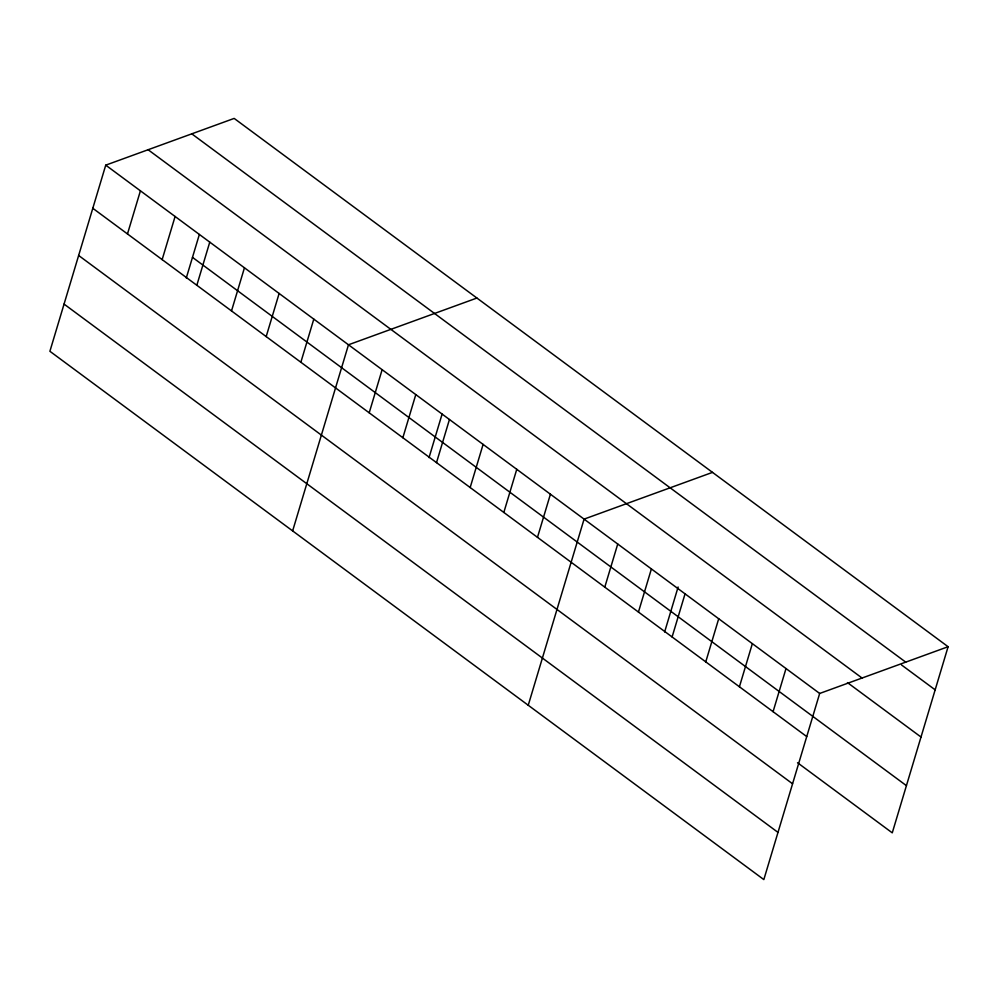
<?xml version="1.0" encoding="UTF-8"?>
<svg xmlns="http://www.w3.org/2000/svg" width="998" height="998" viewBox="0 0 998 998"><rect width="100%" height="100%" fill="white"/><g stroke="black" fill="none" stroke-linecap="round" stroke-linejoin="round"><path stroke-width="1.5" d="M105.738 165.157L49.9 351.284L763.832 879.587L819.67 693.46L948.1 646.716L234.168 118.413L105.738 165.157L819.67 693.46M127.482 233.944L140.419 190.818M162.15 259.605L175.099 216.479M186.289 277.993L199.351 234.48M196.831 285.266L209.767 242.14M231.511 310.927L244.448 267.801M266.179 336.588L279.128 293.462M300.86 362.249L313.796 319.123M292.639 530.899L348.477 344.784L476.907 298.04M369.198 412.81L382.134 369.684M402.855 437.723L415.792 394.597M429.028 457.62L442.089 414.095M436.513 462.623L449.449 419.497M470.17 487.535L483.107 444.397M503.828 512.436L516.764 469.31M537.485 537.336L550.422 494.21M528.241 705.249L584.08 519.122L712.497 472.378M604.788 587.148L617.737 544.022M638.446 612.061L651.395 568.935M664.631 631.959L678.116 586.999M672.103 636.961L685.052 593.835M705.761 661.874L718.71 618.735M739.418 686.774L752.355 643.648M773.076 711.674L786.012 668.548M948.1 646.716L892.262 832.843L797.527 762.734M191.791 133.844L905.722 662.136M901.506 664.942L935.163 689.843M148.116 149.737L862.06 678.029M847.452 682.607L921.004 737.035M192.489 257.359L906.421 785.651M92.802 208.283L806.733 736.586M78.642 255.476L792.574 783.779M64.059 304.091L777.991 832.394"/></g></svg>
